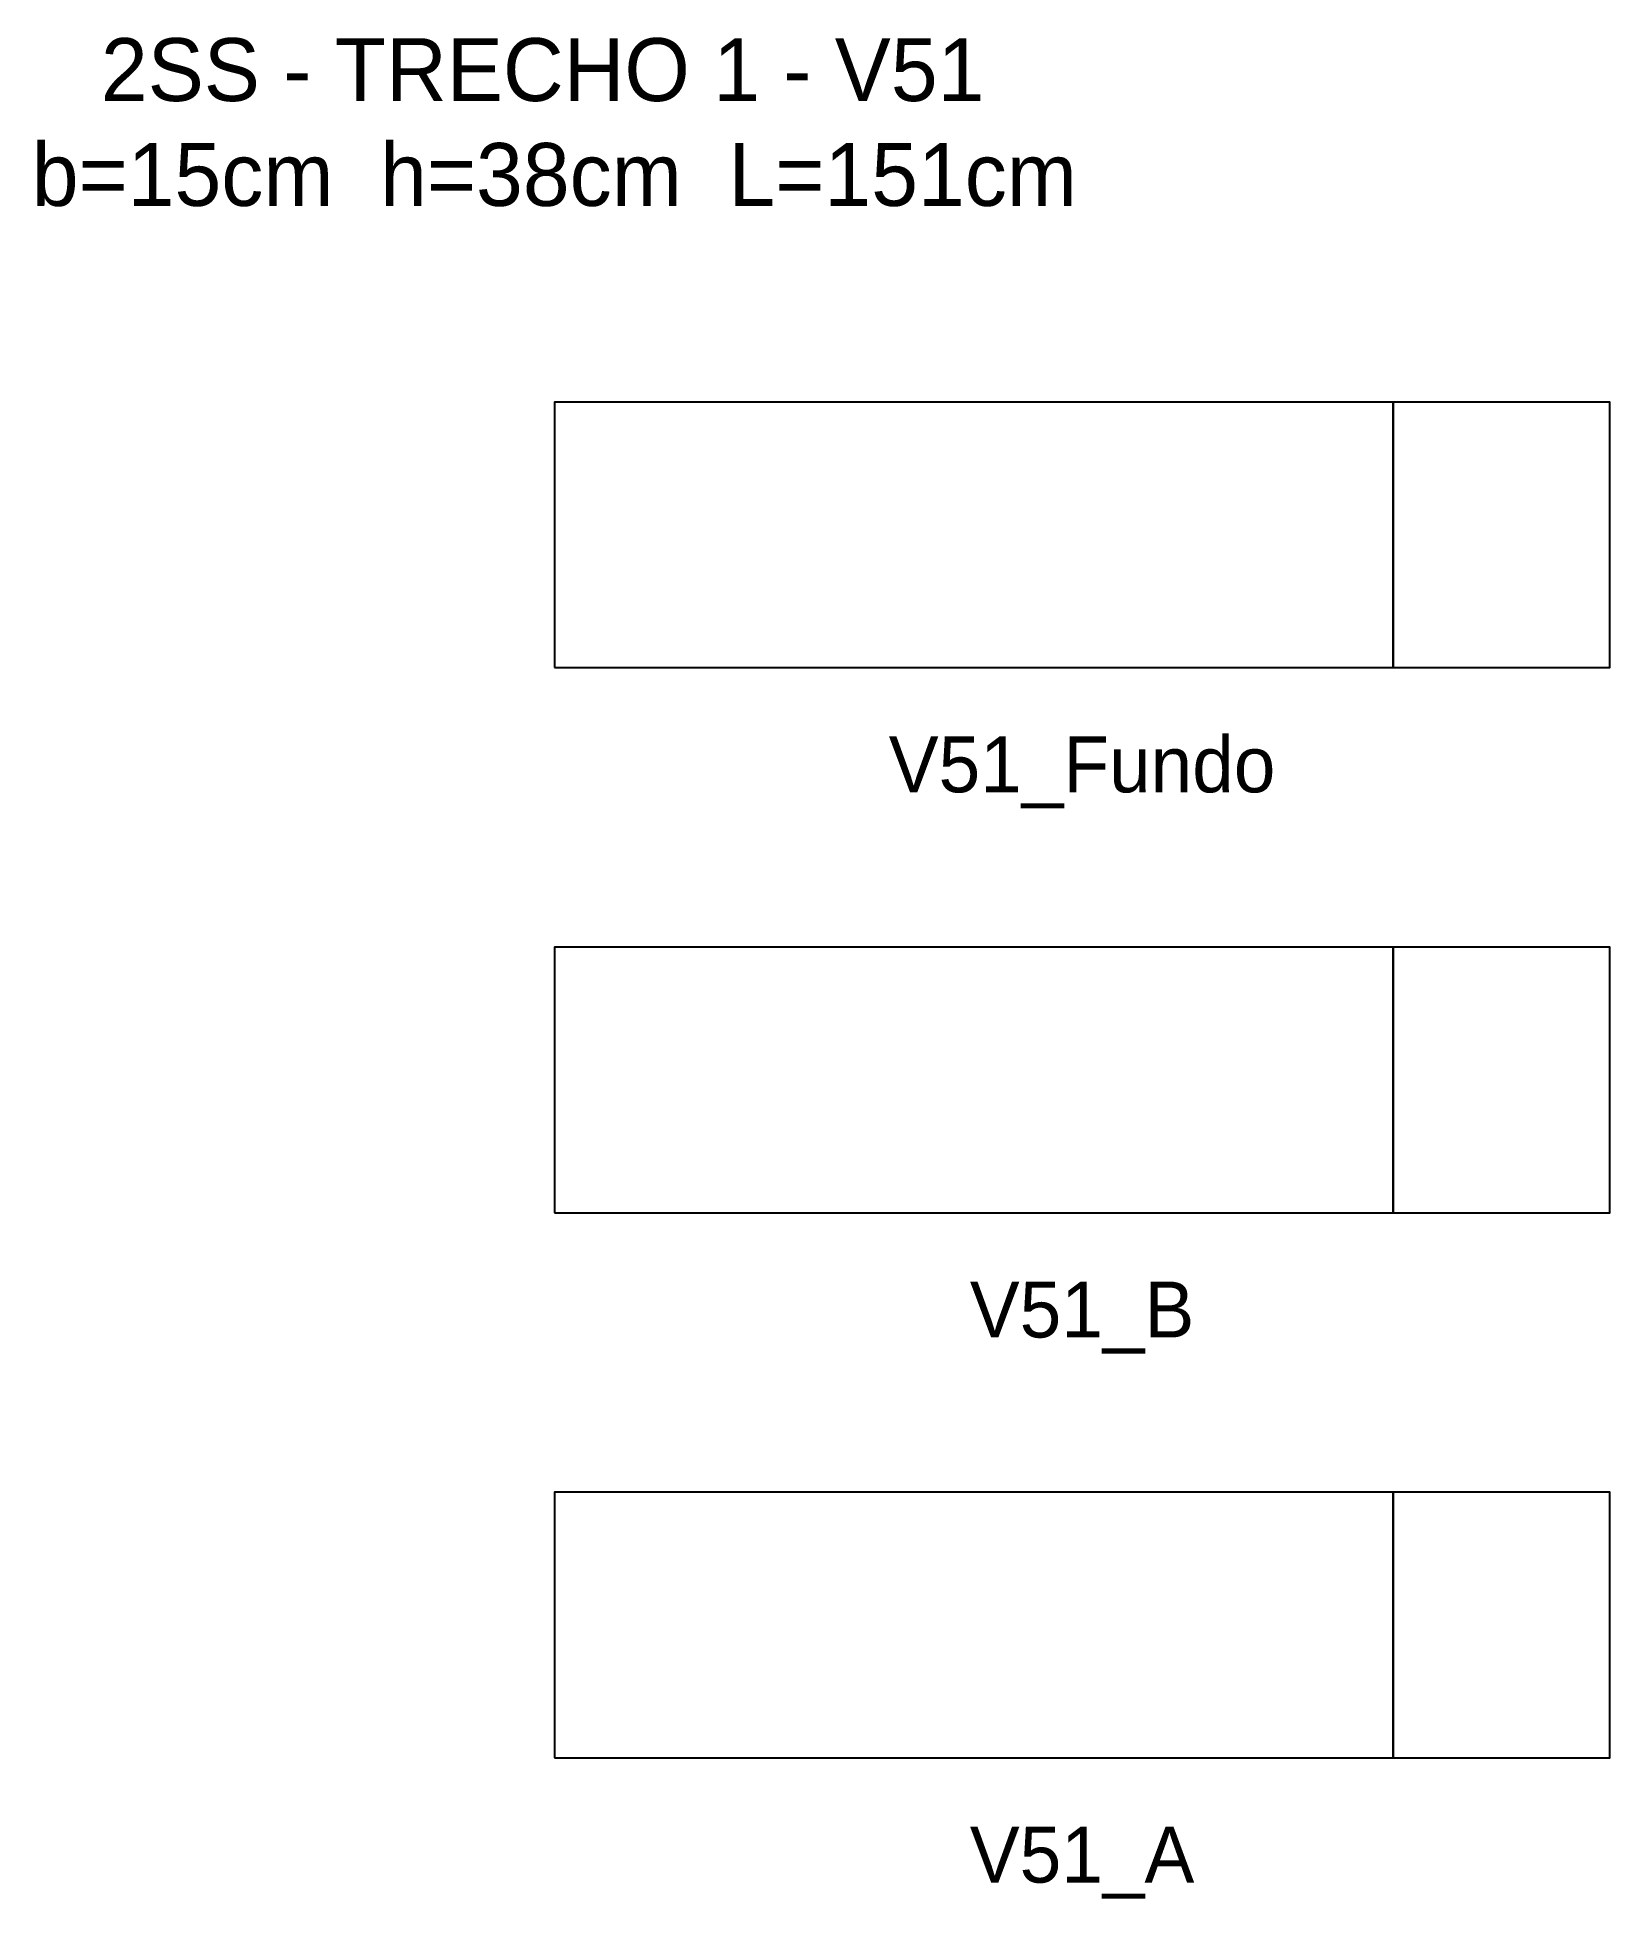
# Model space of a CAD drawing. Header units: metres. Extents: x -74 to 151, y -20 to 246.
import ezdxf

# ---------------------------------------------------------------- set-up
doc = ezdxf.new("R2010")
doc.units = ezdxf.units.M
for name, color, linetype in [('NOMENCLATURA', 2, 'Continuous'), ('Paineis', 7, 'Continuous'), ('Texto Secao', 2, 'Continuous')]:
    doc.layers.add(name, color=color, linetype=linetype)

msp = doc.modelspace()

# ---------------------------------------------------------------- linework, layer by layer
at = {"layer": 'Paineis'}
for points in [[(0, 156), (120, 156), (120, 194), (0, 194)], [(120, 156), (151, 156), (151, 194), (120, 194)], [(0, 78), (120, 78), (120, 116), (0, 116)], [(120, 78), (151, 78), (151, 116), (120, 116)], [(0, 0), (120, 0), (120, 38), (0, 38)], [(120, 0), (151, 0), (151, 38), (120, 38)]]:
    msp.add_lwpolyline(points, close=True, dxfattribs=at)

# ---------------------------------------------------------------- texts
at = {"layer": 'NOMENCLATURA', "insert": (0, 234), "char_height": 9, "width": 171, "attachment_point": 5}
msp.add_mtext('2SS - TRECHO 1 - V51  b=15cm  h=38cm  L=151cm', dxfattribs=at)
at = {"layer": 'Texto Secao', "char_height": 8, "width": 171, "attachment_point": 5}
for s, insert in [('V51_Fundo', (75.5, 141)), ('V51_B', (75.5, 63)), ('V51_A', (75.5, -15))]:
    msp.add_mtext(s, dxfattribs=dict(at, insert=insert))

doc.saveas('drawing.dxf')
